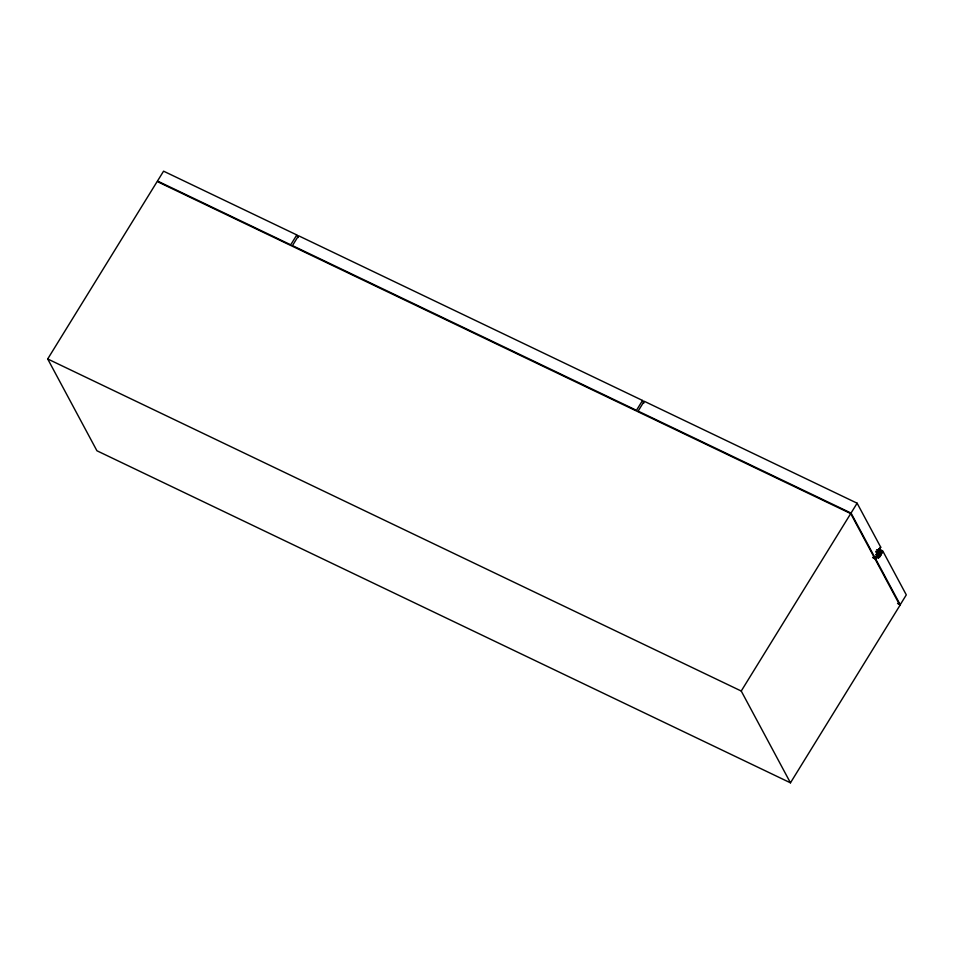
<?xml version="1.0" encoding="UTF-8"?>
<svg xmlns="http://www.w3.org/2000/svg" width="954" height="954" viewBox="0 0 954 954"><rect width="100%" height="100%" fill="white"/><g stroke="black" fill="none" stroke-linecap="round" stroke-linejoin="round"><path stroke-width="1.43" d="M875.462 558.603L851.04 513.061L638.119 411.114L644.2 401.252L857.121 503.199L880.721 547.202L877.155 551.865L876.762 556.492L875.462 558.603L872.779 557.327M876.082 551.126L881.46 553.702C883.988 545.807 880.256 561.071 877.108 557.076L875.796 559.187L900.218 604.741L906.3 594.879L882.7 550.875L878.67 548.944M47.7 358.966L157.172 181.51L850.718 513.586L899.932 605.385L790.461 782.829L96.926 450.765L47.7 358.966L741.234 691.03L790.461 782.829M296.801 234.946L290.72 244.796L157.493 181.022L163.575 171.171L296.801 234.946L298.185 237.534M642.543 400.465L636.461 410.315L292.461 245.607L298.542 235.757L642.543 400.465L643.926 403.053M741.234 691.03L850.718 513.586M851.04 513.061L857.121 503.199M880.721 547.202L879.004 549.158M878.455 549.289L882.486 551.221M878.312 549.54L882.343 551.472M878.217 549.731L882.247 551.662M878.121 549.933L882.152 551.865M878.026 550.136L882.056 552.068M876.595 549.683L881.973 552.259M877.823 550.577L881.854 552.509M877.728 550.804L881.758 552.736M875.736 551.984L881.114 554.548M876.678 553.427L880.709 555.347M876.225 554.155L880.256 556.075M875.748 554.787L879.779 556.719M876.619 555.955L879.302 557.243M876.142 556.349L878.825 557.637M875.689 556.599L878.384 557.887M873.113 557.899L875.796 559.187M897.535 603.453L900.218 604.741"/></g></svg>
